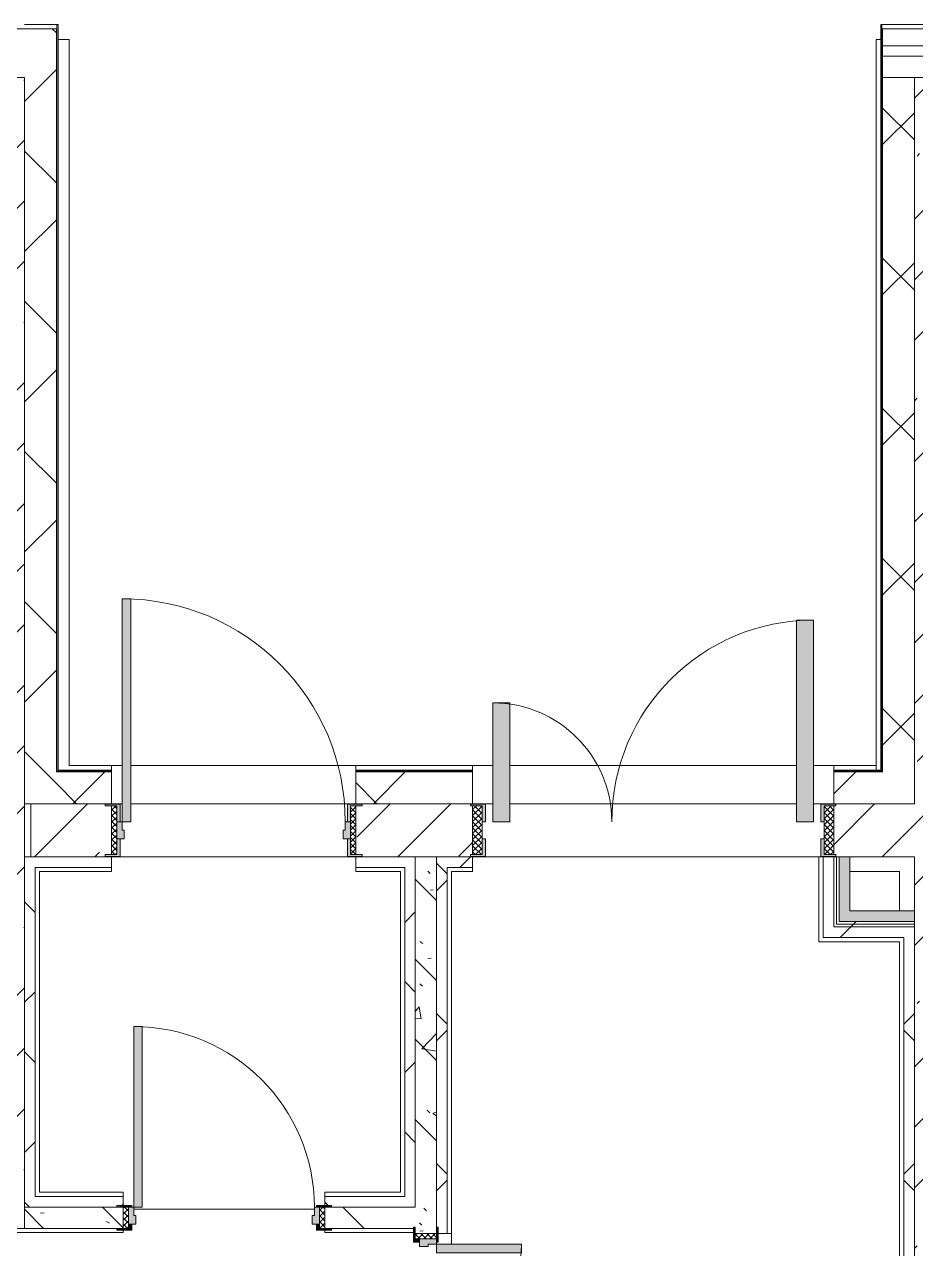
# Model space of a CAD drawing. Header units: millimetres. Extents: x 1311 to 195818, y -8553 to 29000.
# Drawn here: x 153778 to 157973, y 21585 to 27350 of the extents above; entities that cross this region are included whole.
import ezdxf

# ---------------------------------------------------------------- set-up
doc = ezdxf.new("R2010")
doc.units = ezdxf.units.MM
for name, color, linetype, lineweight, true_color in [('A-DOOR-1', 7, 'Continuous', 5, 0xaaaaaa), ('A-DOOR-2', 7, 'Continuous', 5, 0xe2e2e2), ('A-DOOR-FRAM-1', 7, 'Continuous', 5, 0xe2e2e2), ('A-DOOR-FRAM-2', 7, 'Continuous', 5, 0xaaaaaa), ('A-FLOR-1', 7, 'Continuous', 5, 0xaaaaaa), ('I-WALL-3', 7, 'Continuous', 9, 0xe7e7e7), ('I-WALL-6', 7, 'Continuous', 5, 0x787878)]:
    doc.layers.add(name, color=color, linetype=linetype, lineweight=lineweight, true_color=true_color)
for name, color, linetype, lineweight in [('A-WALL', 7, 'Continuous', 9), ('A-WALL-3', 7, 'Continuous', 5), ('I-WALL-4', 7, 'Continuous', 5)]:
    doc.layers.add(name, color=color, linetype=linetype, lineweight=lineweight)
pattern_1 = [(45, (68808.4, 0), (-353.5534, 353.5534), []), (135, (68808.4, 0), (-353.5534, -353.5534), [])]
pattern_2 = [(45, (68808.4, 0), (-285.1231, 285.1231), []), (45, (69093.5, 0), (-285.1231, 285.1231), [504.031, -100.806, 16.764, -84.042])]
pattern_3 = [(135, (68808.4, 0), (-377.1708, -377.1708), [533.4, -88.9, 17.78, -88.9]), (135, (68808.4, 376.94), (-377.1708, -377.1708), []), (50, (68808.4, 0), (637.6445, -55.7866), [66.675, -733.425]), (355, (68808.4, 0), (-123.3494, 668.699), [53.34, -586.74]), (100.451, (68861.5, -4.65), (514.299, 612.908), [56.665, -623.315]), (46.184, (68808.4, 177.8), (948.7764, -147.15), [100.012, -1100.137]), (96.636, (68887.5, 165.5), (830.909, 865.997), [84.998, -934.973]), (351.184, (68808.4, 177.8), (830.918, 865.988), [80.01, -880.11]), (21, (68897.3, 133.35), (530.6506, -357.9283), [66.675, -733.425]), (326, (68897.3, 133.35), (216.308, 644.6585), [53.34, -586.74]), (71.451, (68941.5, 103.5), (746.9596, 286.7243), [56.665, -623.315]), (37.5, (68808.4, 0), (10.81053, 295.9426), [16.764, -562.864, 16.764, -578.866, -588.962]), (37.5, (68808.4, 0), (10.81053, 295.9426), [-1175.258, 16.764, -572.198]), (7.5, (68808.4, 0), (233.8692, 350.6318), [16.764, -322.834, 16.764, -549.529, -224.472]), (7.5, (68808.4, 0), (233.8692, 350.6318), [-905.891, 16.764, -207.708]), (327.5, (68610.14, 0), (474.5678, -20.0513), [16.764, -205.486, 16.764, -676.656, -920.115]), (327.5, (68610.14, 0), (474.5678, -20.0513), [-915.67, 16.764, -903.351]), (317.5, (68521.24, 0), (518.4522, 88.9934), [16.764, -272.161, 16.764, -443.738, -653.415]), (317.5, (68521.24, 0), (518.4522, 88.9934), [-749.427, 16.764, -636.651])]
pattern_4 = [(45, (68808.4, 0), (-530.33, 530.33), []), (135, (68808.4, 0), (-530.33, -530.33), [])]

# ---------------------------------------------------------------- blocks, each defined once
blk = doc.blocks.new('110_Дверь_СКБ_2Ст_Внутренняя - ДН-7д_л__ ДОО_Дв_1450x2100h_Загрузочная_ Помещение холодильных камер-21737406-1_11_1_птичка')
at = {"layer": 'A-DOOR-1'}
h = blk.add_hatch(dxfattribs=at)
h.set_pattern_fill('FP_132', color=256, style=0, pattern_type=2)
h.set_pattern_definition([(135, (1471.41, 189.685), (-14.14214, -14.14214), []), (225, (1471.41, 189.685), (14.14214, -14.14214), [])])
h.paths.add_polyline_path([(862.5, -115), (860.4, 115), (817.5, 115), (817.5, -115), (860.4, -115)])
at = {"layer": 'A-DOOR-2'}
for points in [[(767.5, 40), (767.5, 990), (687.5, 990), (687.5, 40)], [(-662.5, 40), (-662.5, 600), (-742.5, 600), (-742.5, 40)]]:
    blk.add_hatch(color=256, dxfattribs=at).paths.add_polyline_path(points)
h = blk.add_hatch(color=256, dxfattribs=at)
h.paths.add_polyline_path([(812.5, 40), (817.5, 40), (817.5, 115), (872.5, 115), (872.5, 123), (802.5, 123), (802.5, 40)])
h.paths.add_polyline_path([(-792.5, 40), (-777.5, 40), (-777.5, 123), (-847.5, 123), (-844.3, 115), (-792.5, 115), (-792.5, 86.9)])
h = blk.add_hatch(color=256, dxfattribs=at)
h.paths.add_polyline_path([(872.5, -123), (872.5, -115), (817.5, -115), (812.5, -40), (802.5, -40), (802.5, -123), (862.5, -123)])
h.paths.add_polyline_path([(-792.5, -123), (-777.5, -123), (-777.5, -40), (-792.5, -40), (-792.5, -115), (-847.5, -115), (-842.5, -123), (-794.1, -123)])
at = {"layer": 'A-DOOR-FRAM-2'}
h = blk.add_hatch(dxfattribs=at)
h.set_pattern_fill('FP_133', color=256, style=0, pattern_type=2)
h.set_pattern_definition([(45, (-651.384, 189.685), (-14.1421, 14.1421), []), (135, (-651.384, 189.685), (-14.1421, -14.1421), [])])
h.paths.add_polyline_path([(-792.5, -115), (-792.5, 115), (-837.5, 115), (-837.5, -115)])
at = {"layer": 'A-DOOR-1'}
for p, q in [((767.5, 990), (687.5, 990)), ((687.5, 990), (687.5, 40)), ((767.5, 40), (767.5, 990)), ((-742.5, 600), (-742.5, 40)), ((-662.5, 600), (-742.5, 600)), ((-662.5, 40), (-662.5, 600)), ((-777.5, 123), (-847.5, 123)), ((-847.5, 123), (-847.5, 115)), ((-777.5, 40), (-777.5, 123)), ((872.5, 123), (802.5, 123)), ((802.5, 123), (802.5, 40)), ((872.5, 115), (872.5, 123)), ((-847.5, 115), (-792.5, 115)), ((-792.5, 115), (-792.5, 40)), ((817.5, 40), (817.5, 115)), ((817.5, 115), (872.5, 115)), ((-792.5, 40), (-777.5, 40)), ((-742.5, 40), (-662.5, 40)), ((687.5, 40), (767.5, 40)), ((802.5, 40), (817.5, 40)), ((-777.5, -40), (-792.5, -40)), ((-792.5, -40), (-792.5, -115)), ((-777.5, -123), (-777.5, -40)), ((817.5, -40), (802.5, -40)), ((802.5, -40), (802.5, -123)), ((817.5, -115), (817.5, -40)), ((-847.5, -115), (-847.5, -123)), ((-792.5, -115), (-847.5, -115)), ((872.5, -115), (817.5, -115)), ((872.5, -123), (872.5, -115)), ((-847.5, -123), (-777.5, -123)), ((802.5, -123), (872.5, -123))]:
    blk.add_line(p, q, dxfattribs=at)
for centre, radius, start, end in [((767.5, 40), 950, 90, 180), ((-742.5, 40), 560, 0, 90)]:
    blk.add_arc(centre, radius, start, end, dxfattribs=at)
at = {"layer": 'A-DOOR-FRAM-2'}
for p, q in [((-792.5, 115), (-837.5, 115)), ((-837.5, 115), (-837.5, -115)), ((-792.5, -115), (-792.5, 115)), ((862.5, 115), (817.5, 115)), ((817.5, 115), (817.5, -115)), ((862.5, -115), (862.5, 115)), ((-837.5, -115), (-792.5, -115)), ((817.5, -115), (862.5, -115))]:
    blk.add_line(p, q, dxfattribs=at)
blk = doc.blocks.new('110_Дверь_СКБ_1Ст_Внутренняя1 - ДН-6д_ ДОО_Дв_1150x2100-24253098-1_11_1_птичка')
at = {"layer": 'A-DOOR-1'}
h = blk.add_hatch(dxfattribs=at)
h.set_pattern_fill('FP_136', color=256, style=0, pattern_type=2)
h.set_pattern_definition([(135, (1726.41, 189.685), (-14.14214, -14.14214), []), (225, (1726.41, 189.685), (14.14214, -14.14214), [])])
h.paths.add_polyline_path([(587.5, -115), (587.5, 115), (562.5, 115), (562.5, -115)])
at = {"layer": 'A-DOOR-2'}
h = blk.add_hatch(color=256, dxfattribs=at)
h.paths.add_polyline_path([(-537.5, 40), (-522.5, 40), (-522.5, 123), (-592.5, 123), (-592.5, 115), (-537.5, 115), (-537.5, 86.9)])
h.paths.add_polyline_path([(562.5, 40), (562.5, 115), (617.5, 115), (617.5, 123), (547.5, 123), (547.5, 40)])
h = blk.add_hatch(color=256, dxfattribs=at)
h.paths.add_polyline_path([(562.5, -40), (562.5, 40), (537.5, 40), (537.5, 0), (527.5, 0), (527.5, -40), (537.5, -40)])
h.paths.add_polyline_path([(-512.5, -40), (-502.5, -40), (-502.5, 0), (-512.5, 0), (-512.5, 40), (-537.5, 40), (-537.5, -40)])
h = blk.add_hatch(color=256, dxfattribs=at)
h.paths.add_polyline_path([(617.5, -123), (617.5, -115), (562.5, -115), (562.5, -40), (547.5, -40), (547.5, -123), (587.7, -123)])
h.paths.add_polyline_path([(-562.5, -123), (-522.5, -119.1), (-522.5, -40), (-537.5, -40), (-537.5, -115), (-592.5, -115), (-592.5, -123), (-564.5, -123)])
at = {"layer": 'A-DOOR-FRAM-1'}
blk.add_hatch(color=256, dxfattribs=at).paths.add_polyline_path([(-512.5, 40), (-472.5, 40), (-472.5, 1090), (-512.5, 1090), (-512.5, 86.9)])
at = {"layer": 'A-DOOR-FRAM-2'}
h = blk.add_hatch(dxfattribs=at)
h.set_pattern_fill('FP_137', color=256, style=0, pattern_type=2)
h.set_pattern_definition([(45, (-396.384, 189.685), (-14.1421, 14.1421), []), (135, (-396.384, 189.685), (-14.1421, -14.1421), [])])
h.paths.add_polyline_path([(-562.5, -115), (-537.5, -115), (-537.5, 115), (-562.5, 115), (-562.5, 86.9)])
at = {"layer": 'A-DOOR-1'}
for p, q in [((-512.5, 1090), (-512.5, 40)), ((-472.5, 1090), (-512.5, 1090)), ((-472.5, 40), (-472.5, 1090)), ((-522.5, 123), (-592.5, 123)), ((-592.5, 123), (-592.5, 115)), ((-522.5, 40), (-522.5, 123)), ((617.5, 123), (547.5, 123)), ((547.5, 123), (547.5, 40)), ((617.5, 115), (617.5, 123)), ((-592.5, 115), (-537.5, 115)), ((-537.5, 115), (-537.5, 40)), ((562.5, 40), (562.5, 115)), ((562.5, 115), (617.5, 115)), ((-537.5, 40), (-522.5, 40)), ((-512.5, 40), (-472.5, 40)), ((547.5, 40), (562.5, 40)), ((-522.5, -40), (-537.5, -40)), ((-537.5, -40), (-537.5, -115)), ((-522.5, -123), (-522.5, -40)), ((562.5, -40), (547.5, -40)), ((547.5, -40), (547.5, -123)), ((562.5, -115), (562.5, -40)), ((-592.5, -115), (-592.5, -123)), ((-537.5, -115), (-592.5, -115)), ((617.5, -115), (562.5, -115)), ((617.5, -123), (617.5, -115)), ((-592.5, -123), (-522.5, -123)), ((547.5, -123), (617.5, -123))]:
    blk.add_line(p, q, dxfattribs=at)
blk.add_arc((-512.5, 40), 1050, 360, 90, dxfattribs=at)
at = {"layer": 'A-DOOR-FRAM-2'}
for p, q in [((-537.5, 115), (-562.5, 115)), ((-562.5, 115), (-562.5, -115)), ((-537.5, -115), (-537.5, 115)), ((587.5, 115), (562.5, 115)), ((562.5, 115), (562.5, -115)), ((587.5, -115), (587.5, 115)), ((-512.5, 40), (-537.5, 40)), ((-537.5, 40), (-537.5, -40)), ((-512.5, 0), (-512.5, 40)), ((-502.5, 0), (-512.5, 0)), ((-502.5, -40), (-502.5, 0)), ((537.5, 0), (527.5, 0)), ((527.5, 0), (527.5, -40)), ((537.5, 40), (537.5, 0)), ((562.5, 40), (537.5, 40)), ((562.5, -40), (562.5, 40)), ((-537.5, -40), (-502.5, -40)), ((527.5, -40), (562.5, -40)), ((-562.5, -115), (-537.5, -115)), ((562.5, -115), (587.5, -115))]:
    blk.add_line(p, q, dxfattribs=at)
blk = doc.blocks.new('110_Дверь_СКБ_1Ст_Внутренняя1 - Д-8_п_ 950x2100h_охрана 2-32213875-1_11_1_птичка')
at = {"layer": 'A-DOOR-1'}
h = blk.add_hatch(dxfattribs=at)
h.set_pattern_fill('FP_138', color=256, style=0, pattern_type=2)
h.set_pattern_definition([(135, (1826.41, 114.685), (-14.14214, -14.14214), []), (225, (1826.41, 114.685), (14.14214, -14.14214), [])])
h.paths.add_polyline_path([(487.5, -50), (487.5, 50), (462.5, 50), (465.3, -50)])
at = {"layer": 'A-DOOR-2'}
h = blk.add_hatch(color=256, dxfattribs=at)
h.paths.add_polyline_path([(-412.5, -30), (-402.5, -30), (-402.5, 10), (-412.5, 10), (-412.5, 50), (-437.5, 50), (-437.5, -30)])
h.paths.add_polyline_path([(462.5, -30), (462.5, 50), (437.5, 50), (437.5, 10), (427.5, 10), (427.5, -30), (437.5, -30)])
at = {"layer": 'A-DOOR-FRAM-1'}
for points in [[(-372.5, 50), (-372.5, 900), (-412.5, 900), (-412.5, 50)], [(-460, 50), (-422.5, 50), (-422.5, 58), (-492.5, 53.6), (-492.5, 50), (-462.5, 50)], [(487.5, 50), (517.5, 50), (517.5, 58), (447.5, 58), (447.5, 50), (474.8, 50)], [(-492.5, -58), (-422.5, -58), (-422.5, -50), (-492.5, -50)], [(-437.5, -50), (-422.5, -50), (-422.5, -30), (-437.5, -30)], [(447.5, -50), (462.5, -50), (462.5, -30), (447.5, -30)], [(447.5, -58), (517.5, -58), (517.5, -50), (447.5, -50)]]:
    blk.add_hatch(color=256, dxfattribs=at).paths.add_polyline_path(points)
at = {"layer": 'A-DOOR-FRAM-2'}
h = blk.add_hatch(dxfattribs=at)
h.set_pattern_fill('FP_139', color=256, style=0, pattern_type=2)
h.set_pattern_definition([(45, (-296.384, 114.685), (-14.1421, 14.1421), []), (135, (-296.384, 114.685), (-14.1421, -14.1421), [])])
h.paths.add_polyline_path([(-437.5, -50), (-437.5, 50), (-462.5, 50), (-462.5, -50), (-456.3, -50)])
at = {"layer": 'A-DOOR-1'}
for p, q in [((-412.5, 900), (-412.5, 50)), ((-372.5, 900), (-412.5, 900)), ((-372.5, 50), (-372.5, 900)), ((-412.5, 50), (-372.5, 50))]:
    blk.add_line(p, q, dxfattribs=at)
blk.add_arc((-412.5, 50), 850, 360, 90, dxfattribs=at)
at = {"layer": 'A-DOOR-FRAM-2'}
for p, q in [((-422.5, 58), (-492.5, 58)), ((-492.5, 58), (-492.5, 50)), ((-422.5, 50), (-422.5, 58)), ((517.5, 58), (447.5, 58)), ((447.5, 58), (447.5, 50)), ((517.5, 50), (517.5, 58)), ((-492.5, 50), (-422.5, 50)), ((-437.5, 50), (-462.5, 50)), ((-462.5, 50), (-462.5, -50)), ((-412.5, 50), (-437.5, 50)), ((-437.5, 50), (-437.5, -30)), ((-437.5, -50), (-437.5, 50)), ((-422.5, 50), (-437.5, 50)), ((-437.5, 50), (-437.5, 49)), ((-437.5, 49), (-422.5, 49)), ((-422.5, 49), (-422.5, 50)), ((-412.5, 10), (-412.5, 50)), ((-402.5, 10), (-412.5, 10)), ((-402.5, -30), (-402.5, 10)), ((437.5, 10), (427.5, 10)), ((427.5, 10), (427.5, -30)), ((437.5, 50), (437.5, 10)), ((462.5, 50), (437.5, 50)), ((462.5, 50), (447.5, 50)), ((447.5, 50), (447.5, 49)), ((447.5, 50), (517.5, 50)), ((447.5, 49), (462.5, 49)), ((462.5, -30), (462.5, 50)), ((487.5, 50), (462.5, 50)), ((462.5, 50), (462.5, -50)), ((462.5, 49), (462.5, 50)), ((487.5, -50), (487.5, 50)), ((-422.5, -50), (-492.5, -50)), ((-492.5, -50), (-492.5, -58)), ((-462.5, -50), (-437.5, -50)), ((-437.5, -30), (-402.5, -30)), ((-422.5, -30), (-437.5, -30)), ((-437.5, -30), (-437.5, -50)), ((-437.5, -50), (-422.5, -50)), ((-422.5, -50), (-422.5, -30)), ((-422.5, -58), (-422.5, -50)), ((427.5, -30), (462.5, -30)), ((462.5, -30), (447.5, -30)), ((447.5, -30), (447.5, -50)), ((447.5, -50), (462.5, -50)), ((517.5, -50), (447.5, -50)), ((447.5, -50), (447.5, -58)), ((462.5, -50), (462.5, -30)), ((462.5, -50), (487.5, -50)), ((517.5, -58), (517.5, -50)), ((-492.5, -58), (-422.5, -58)), ((447.5, -58), (517.5, -58))]:
    blk.add_line(p, q, dxfattribs=at)
blk = doc.blocks.new('110_Дверь_СКБ_2Ст - Д-10а_ СОШ_Дв_1450x2100h_Горячий цех-25784455-1_11_1_птичка')
at = {"layer": 'A-DOOR-1'}
h = blk.add_hatch(dxfattribs=at)
h.set_pattern_fill('FP_143', color=256, style=0, pattern_type=2)
h.set_pattern_definition([(135, (1601.41, 114.685), (-14.14214, -14.14214), []), (225, (1601.41, 114.685), (14.14214, -14.14214), [])])
h.paths.add_polyline_path([(712.5, 50), (687.5, 50), (687.5, -50), (712.5, -50)])
at = {"layer": 'A-DOOR-2'}
for points in [[(662.5, 120), (662.5, 950), (622.5, 950), (622.5, 50), (662.5, 50), (662.5, 100)], [(-597.5, 175), (-597.5, 450), (-637.5, 450), (-637.5, 50), (-597.5, 50), (-597.5, 120)]]:
    blk.add_hatch(color=256, dxfattribs=at).paths.add_polyline_path(points)
h = blk.add_hatch(color=256, dxfattribs=at)
h.paths.add_polyline_path([(687.5, -30), (687.5, 50), (662.5, 50), (662.5, 10), (652.5, 10), (652.5, -30), (662.5, -30)])
h.paths.add_polyline_path([(-627.5, -6), (-627.5, 10), (-637.5, 10), (-637.5, 50), (-662.5, 50), (-662.5, -30), (-627.5, -28.9)])
at = {"layer": 'A-DOOR-FRAM-1'}
for points in [[(-647.5, 58), (-717.5, 58), (-712.5, 50), (-647.5, 50)], [(742.5, 58), (672.5, 58), (672.5, 50), (742.5, 50)], [(-647.5, -50), (-717.5, -53.5), (-712.5, -58), (-647.5, -58)], [(-647.5, -30), (-662.5, -30), (-662.5, -50), (-647.5, -50)], [(687.5, -30), (672.5, -30), (672.5, -50), (687.5, -50)], [(742.5, -50), (672.5, -50), (672.5, -58), (742.5, -58)]]:
    blk.add_hatch(color=256, dxfattribs=at).paths.add_polyline_path(points)
at = {"layer": 'A-DOOR-FRAM-2'}
h = blk.add_hatch(dxfattribs=at)
h.set_pattern_fill('FP_144', color=256, style=0, pattern_type=2)
h.set_pattern_definition([(45, (-521.384, 114.685), (-14.1421, 14.1421), []), (135, (-521.384, 114.685), (-14.1421, -14.1421), [])])
h.paths.add_polyline_path([(-662.5, -24.2), (-662.5, 50), (-687.5, 50), (-687.5, -50), (-662.5, -50)])
at = {"layer": 'A-DOOR-1'}
for p, q in [((662.5, 950), (622.5, 950)), ((622.5, 950), (622.5, 50)), ((662.5, 50), (662.5, 950)), ((-637.5, 450), (-637.5, 50)), ((-597.5, 450), (-637.5, 450)), ((-597.5, 50), (-597.5, 450)), ((-637.5, 50), (-597.5, 50)), ((622.5, 50), (662.5, 50))]:
    blk.add_line(p, q, dxfattribs=at)
for centre, radius, start, end in [((662.5, 50), 900, 90, 180), ((-637.5, 50), 400, 0, 90)]:
    blk.add_arc(centre, radius, start, end, dxfattribs=at)
at = {"layer": 'A-DOOR-FRAM-2'}
for p, q in [((-647.5, 58), (-717.5, 58)), ((-717.5, 58), (-717.5, 50)), ((-647.5, 50), (-647.5, 58)), ((742.5, 58), (672.5, 58)), ((672.5, 58), (672.5, 50)), ((742.5, 50), (742.5, 58)), ((-717.5, 50), (-647.5, 50)), ((-662.5, 50), (-687.5, 50)), ((-687.5, 50), (-687.5, -50)), ((-637.5, 50), (-662.5, 50)), ((-662.5, 50), (-662.5, -30)), ((-662.5, -50), (-662.5, 50)), ((-637.5, 10), (-637.5, 50)), ((-627.5, 10), (-637.5, 10)), ((-627.5, -30), (-627.5, 10)), ((662.5, 10), (652.5, 10)), ((652.5, 10), (652.5, -30)), ((662.5, 50), (662.5, 10)), ((687.5, 50), (662.5, 50)), ((672.5, 50), (742.5, 50)), ((687.5, -30), (687.5, 50)), ((712.5, 50), (687.5, 50)), ((687.5, 50), (687.5, -50)), ((712.5, -50), (712.5, 50)), ((-647.5, -50), (-717.5, -50)), ((-717.5, -50), (-717.5, -58)), ((-687.5, -50), (-662.5, -50)), ((-662.5, -30), (-627.5, -30)), ((-647.5, -30), (-662.5, -30)), ((-662.5, -30), (-662.5, -50)), ((-662.5, -50), (-647.5, -50)), ((-647.5, -50), (-647.5, -30)), ((-647.5, -58), (-647.5, -50)), ((652.5, -30), (687.5, -30)), ((687.5, -30), (672.5, -30)), ((672.5, -30), (672.5, -50)), ((672.5, -50), (687.5, -50)), ((742.5, -50), (672.5, -50)), ((672.5, -50), (672.5, -58)), ((687.5, -50), (687.5, -30)), ((687.5, -50), (712.5, -50)), ((742.5, -58), (742.5, -50)), ((-717.5, -58), (-647.5, -58)), ((672.5, -58), (742.5, -58))]:
    blk.add_line(p, q, dxfattribs=at)

msp = doc.modelspace()

# ---------------------------------------------------------------- hatches: boundary and pattern name
at = {"layer": 'A-WALL-3'}
h = msp.add_hatch(dxfattribs=at)
h.set_pattern_fill('FP_120', color=256, style=0, pattern_type=2)
h.set_pattern_definition(pattern_1)
h.paths.add_polyline_path([(153808.4, 23680), (153928.4, 23680), (153928.4, 27330), (153778.4, 27330), (153778.4, 23680)])
h = msp.add_hatch(dxfattribs=at)
h.set_pattern_fill('FP_120', color=256, style=0, pattern_type=2)
h.set_pattern_definition(pattern_1)
h.paths.add_polyline_path([(159701.7, 27200), (162018.4, 27200), (162018.4, 27250), (157818.4, 27250), (157818.4, 27200), (158978.7, 27200)])
h = msp.add_hatch(dxfattribs=at)
h.set_pattern_fill('FP_120', color=256, style=0, pattern_type=2)
h.set_pattern_definition(pattern_1)
h.paths.add_polyline_path([(158978.7, 27100), (161968.4, 27100), (161968.4, 27200), (157818.4, 27200), (157818.4, 27100), (158238.1, 27100)])
h = msp.add_hatch(dxfattribs=at)
h.set_pattern_fill('FP_120', color=256, style=0, pattern_type=2)
h.set_pattern_definition(pattern_1)
h.paths.add_polyline_path([(157818.4, 23680), (157968.4, 23680), (157968.4, 27100), (157818.4, 27100), (157818.4, 23830)])
h = msp.add_hatch(dxfattribs=at)
h.set_pattern_fill('FP_120', color=256, style=0, pattern_type=2)
h.set_pattern_definition(pattern_1)
h.paths.add_polyline_path([(157788.4, 23680), (157818.4, 23680), (157815.4, 23830), (157588.4, 23830), (157588.4, 23680), (157663.4, 23680)])
h.paths.add_polyline_path([(153988.4, 23680), (154188.4, 23680), (154188.4, 23830), (153928.4, 23830), (153928.4, 23680), (153936.4, 23680)])
h.paths.add_polyline_path([(155338.4, 23680), (155888.4, 23680), (155888.4, 23830), (155338.4, 23830), (155338.4, 23790)])
at = {"layer": 'I-WALL-3'}
for points in [[(157613.4, 23125), (157663.4, 23125), (157663.4, 23430), (157613.4, 23430), (157613.4, 23289.9)], [(157965, 23125), (157968.4, 23125), (157968.4, 23175), (157663.4, 23175), (157663.4, 23125), (157918.4, 23125)]]:
    msp.add_hatch(color=256, dxfattribs=at).paths.add_polyline_path(points)
at = {"layer": 'I-WALL-4'}
h = msp.add_hatch(dxfattribs=at)
h.set_pattern_fill('FP_101', color=256, style=0, pattern_type=2)
h.set_pattern_definition(pattern_2)
h.paths.add_polyline_path([(153678.4, 21680), (153778.4, 21680), (153778.4, 27100), (153558.4, 27100), (153558.4, 21680)])
h = msp.add_hatch(dxfattribs=at)
h.set_pattern_fill('FP_101', color=256, style=0, pattern_type=2)
h.set_pattern_definition(pattern_2)
h.paths.add_polyline_path([(158218.4, 17270), (158218.4, 27100), (157968.4, 27100), (157968.4, 17270), (158050.5, 17270)])
h = msp.add_hatch(dxfattribs=at)
h.set_pattern_fill('FP_101', color=256, style=0, pattern_type=2)
h.set_pattern_definition(pattern_2)
h.paths.add_polyline_path([(153808.4, 23430), (154158.4, 23432), (154158.4, 23440), (154188.4, 23440), (154188.4, 23670), (154158.4, 23670), (154158.4, 23678), (153808.4, 23680), (153808.4, 23641.9)])
h.paths.add_polyline_path([(155618.4, 23430), (155878.4, 23434), (155878.4, 23440), (155888.4, 23440), (155884.4, 23670), (155878.4, 23670.7), (155878.4, 23678), (155368.4, 23678), (155368.4, 23670), (155338.4, 23670), (155339.3, 23440), (155368.4, 23440), (155368.4, 23432), (155568.4, 23430)])
h.paths.add_polyline_path([(157663.4, 23430), (157968.4, 23430), (157968.4, 23680), (157598.4, 23678), (157598.4, 23670), (157588.4, 23670), (157588.4, 23440), (157598.4, 23440), (157598.4, 23432), (157598.4, 23430)])
h = msp.add_hatch(dxfattribs=at)
h.set_pattern_fill('FP_120', color=256, style=0, pattern_type=2)
h.set_pattern_definition(pattern_1)
h.paths.add_polyline_path([(153828.4, 21830), (153828.4, 23430), (153778.4, 23430), (153778.4, 21830), (153828.1, 21830)])
h = msp.add_hatch(dxfattribs=at)
h.set_pattern_fill('FP_120', color=256, style=0, pattern_type=2)
h.set_pattern_definition(pattern_1)
h.paths.add_polyline_path([(155568.4, 21780), (155618.4, 21780), (155618.4, 23430), (155568.4, 23430), (155568.4, 21785.6)])
h = msp.add_hatch(dxfattribs=at)
h.set_pattern_fill('FP_120', color=256, style=0, pattern_type=2)
h.set_pattern_definition(pattern_1)
h.paths.add_polyline_path([(155718.4, 19300), (155768.4, 19300), (155768.4, 20255), (155726.4, 20255), (155726.4, 20225), (155718.4, 20225), (155718.4, 19350)])
h.paths.add_polyline_path([(155729.7, 21655), (155768.4, 21660), (155768.4, 23430), (155718.4, 23430), (155718.5, 21685), (155726.4, 21680), (155726.4, 21655)])
h = msp.add_hatch(dxfattribs=at)
h.set_pattern_fill('FP_120', color=256, style=0, pattern_type=2)
h.set_pattern_definition(pattern_1)
h.paths.add_polyline_path([(155768.4, 23380), (155888.4, 23380), (155888.4, 23430), (155768.4, 23430)])
h = msp.add_hatch(dxfattribs=at)
h.set_pattern_fill('FP_212', color=256, style=0, pattern_type=2)
h.set_pattern_definition(pattern_4)
h.paths.add_polyline_path([(157824.1, 23112.5), (157968.4, 23112.5), (157968.4, 23125), (157613.4, 23125), (157613.4, 23112.5), (157806.6, 23112.5)])
h = msp.add_hatch(dxfattribs=at)
h.set_pattern_fill('FP_120', color=256, style=0, pattern_type=2)
h.set_pattern_definition(pattern_1)
h.paths.add_polyline_path([(157612.5, 23050), (157918.4, 23051.3), (157918.4, 23100), (157588.4, 23100), (157588.4, 23050)])
h = msp.add_hatch(dxfattribs=at)
h.set_pattern_fill('FP_212', color=256, style=0, pattern_type=2)
h.set_pattern_definition(pattern_4)
h.paths.add_polyline_path([(157839, 23100), (157968.4, 23104.6), (157968.4, 23112.5), (157600.9, 23112.5), (157600.9, 23100), (157774.3, 23100)])
h = msp.add_hatch(dxfattribs=at)
h.set_pattern_fill('FP_120', color=256, style=0, pattern_type=2)
h.set_pattern_definition(pattern_1)
h.paths.add_polyline_path([(157918.4, 19350), (157968.4, 19351.2), (157968.4, 23100), (157918.4, 23100), (157918.4, 19370)])
h = msp.add_hatch(dxfattribs=at)
h.set_pattern_fill('FP_120', color=256, style=0, pattern_type=2)
h.set_pattern_definition(pattern_1)
h.paths.add_polyline_path([(154188.4, 21780), (154213.1, 21783.6), (154213.1, 21788), (154243.1, 21788), (154243.1, 21830), (153778.4, 21830), (153778.4, 21780), (154168, 21780)])
h.paths.add_polyline_path([(155548.4, 21780), (155568.4, 21780), (155568.4, 21830), (155193.1, 21830), (155193.1, 21788), (155223.1, 21788), (155223.1, 21780), (155514.9, 21780)])
at = {"layer": 'I-WALL-6'}
h = msp.add_hatch(dxfattribs=at)
h.set_pattern_fill('FP_131', color=256, style=0, pattern_type=2)
h.set_pattern_definition(pattern_3)
h.paths.add_polyline_path([(155718.4, 21780), (155718.4, 23430), (155618.4, 23430), (155618.4, 21780), (155664.6, 21780)])
h = msp.add_hatch(dxfattribs=at)
h.set_pattern_fill('FP_131', color=256, style=0, pattern_type=2)
h.set_pattern_definition(pattern_3)
h.paths.add_polyline_path([(155338.4, 21680), (155718.4, 21685), (155718.4, 21780), (155193.1, 21780), (155193.1, 21680), (155265.6, 21680)])
h.paths.add_polyline_path([(154213.1, 21680), (154243.1, 21680), (154243.1, 21780), (153778.4, 21780), (153778.4, 21680), (154188.4, 21680)])
h = msp.add_hatch(dxfattribs=at)
h.set_pattern_fill('FP_131', color=256, style=0, pattern_type=2)
h.set_pattern_definition(pattern_3)
h.paths.add_polyline_path([(155718.4, 20030), (155718.4, 20255), (155618.4, 20255), (155618.4, 20030)])
h.paths.add_polyline_path([(155718.4, 21655), (155718.4, 21680), (155618.4, 21680), (155618.4, 21655), (155647.6, 21655)])

# ---------------------------------------------------------------- linework, layer by layer
at = {"layer": 'A-FLOR-1'}
for p, q in [((157898.4, 23360), (157663.4, 23360)), ((157898.4, 23175), (157898.4, 23360)), ((155143.1, 21770), (154293.1, 21770)), ((154243.1, 21660), (153544.4, 21660)), ((154243.1, 21672), (154243.1, 21660)), ((155193.1, 21660), (155193.1, 21672)), ((155610.4, 21660), (155193.1, 21660)), ((155788.4, 21605), (155788.4, 21655))]:
    msp.add_line(p, q, dxfattribs=at)
at = {"layer": 'A-WALL'}
for p, q in [((153931.4, 27330), (149158.4, 27330)), ((153928.4, 23830), (153928.4, 27330)), ((153931.4, 27350), (153931.4, 23833)), ((157815.4, 27350), (157815.4, 23833)), ((162098.4, 27330), (157815.4, 27330)), ((157818.4, 27330), (157818.4, 23830)), ((162018.4, 27250), (157818.4, 27250)), ((161968.4, 27200), (157818.4, 27200)), ((157968.4, 27100), (157818.4, 27100)), ((153928.4, 23830), (154188.4, 23830)), ((153931.4, 23833), (154188.4, 23833)), ((155338.4, 23833), (155888.4, 23833)), ((155338.4, 23830), (155888.4, 23830)), ((157588.4, 23833), (157815.4, 23833)), ((157588.4, 23830), (157818.4, 23830)), ((153928.4, 23680), (154188.4, 23680)), ((155888.4, 23680), (155338.4, 23680)), ((157588.4, 23680), (157818.4, 23680)), ((154188.4, 23430), (153828.4, 23430)), ((155568.4, 23430), (155338.4, 23430)), ((155718.4, 23430), (155618.4, 23430)), ((155888.4, 23430), (155768.4, 23430)), ((157538.4, 23430), (157538.4, 23050)), ((157588.4, 23430), (157663.4, 23430)), ((157600.9, 23112.5), (157600.9, 23430)), ((157613.4, 23125), (157613.4, 23430)), ((153828.4, 23380), (153828.4, 21830)), ((153828.4, 23380), (154188.4, 23380)), ((155338.4, 23380), (155568.4, 23380)), ((155568.4, 21830), (155568.4, 23380)), ((155768.4, 21655), (155768.4, 23380)), ((155768.4, 23380), (155888.4, 23380)), ((157968.4, 23125), (157613.4, 23125)), ((157968.4, 19370), (157968.4, 23175)), ((157968.4, 23112.5), (157600.9, 23112.5)), ((157968.4, 23100), (157600.9, 23100)), ((157538.4, 23050), (157918.4, 23050)), ((157918.4, 23050), (157918.4, 19350)), ((153828.4, 21830), (154243.1, 21830)), ((155193.1, 21830), (155568.4, 21830)), ((154213.1, 21780), (153778.4, 21780)), ((153778.4, 21780), (153778.4, 21680)), ((155223.1, 21780), (155568.4, 21780))]:
    msp.add_line(p, q, dxfattribs=at)
at = {"layer": 'A-WALL-3'}
for p, q in [((153936.4, 27350), (153778.4, 27350)), ((153936.4, 23838), (153936.4, 27350)), ((157810.4, 27350), (157810.4, 23838)), ((162118.4, 27350), (157810.4, 27350)), ((153936.4, 27280), (153988.4, 27280)), ((153988.4, 27280), (153988.4, 23860)), ((157788.4, 23838), (157788.4, 27280)), ((157810.4, 27280), (157788.4, 27280)), ((157968.4, 23680), (157968.4, 27100)), ((157968.4, 27100), (161868.4, 27100)), ((154188.4, 23838), (153936.4, 23838)), ((153988.4, 23860), (154238.4, 23860)), ((154188.4, 23680), (154188.4, 23860)), ((154278.4, 23860), (155983.4, 23860)), ((155338.4, 23860), (155338.4, 23680)), ((155888.4, 23838), (155338.4, 23838)), ((155888.4, 23680), (155888.4, 23860)), ((156063.4, 23860), (157413.4, 23860)), ((157493.4, 23860), (157788.4, 23860)), ((157588.4, 23860), (157588.4, 23680)), ((157810.4, 23838), (157588.4, 23838)), ((153778.4, 23680), (153808.4, 23680))]:
    msp.add_line(p, q, dxfattribs=at)
at = {"layer": 'I-WALL-4'}
for p, q in [((153778.4, 27100), (153558.4, 27100)), ((153778.4, 27100), (153778.4, 21780)), ((153928.4, 23680), (153808.4, 23680)), ((153808.4, 23680), (153808.4, 23430)), ((154188.4, 23680), (154238.4, 23680)), ((154278.4, 23680), (155338.4, 23680)), ((155888.4, 23680), (155983.4, 23680)), ((156063.4, 23680), (157413.4, 23680)), ((157493.4, 23680), (157588.4, 23680)), ((157968.4, 23680), (157818.4, 23680)), ((153828.4, 23430), (153778.4, 23430)), ((155338.4, 23430), (154188.4, 23430)), ((154188.4, 23360), (154188.4, 23430)), ((155338.4, 23430), (155338.4, 23360)), ((155618.4, 23430), (155568.4, 23430)), ((155618.4, 23430), (155618.4, 21780)), ((155718.4, 21685), (155718.4, 23430)), ((155768.4, 23430), (155718.4, 23430)), ((157588.4, 23430), (155888.4, 23430)), ((155888.4, 23360), (155888.4, 23430)), ((157518.4, 23430), (157518.4, 23030)), ((157588.4, 23430), (157588.4, 23100)), ((157663.4, 23430), (157968.4, 23430)), ((157663.4, 23175), (157663.4, 23430)), ((157968.4, 23430), (157968.4, 23175)), ((153848.4, 21850), (153848.4, 23360)), ((153848.4, 23360), (154188.4, 23360)), ((155338.4, 23360), (155548.4, 23360)), ((155548.4, 23360), (155548.4, 21850)), ((155788.4, 21655), (155788.4, 23360)), ((155788.4, 23360), (155888.4, 23360)), ((157968.4, 23175), (157663.4, 23175)), ((157600.9, 23100), (157588.4, 23100)), ((157518.4, 23030), (157898.4, 23030)), ((157898.4, 23030), (157898.4, 19370)), ((154243.1, 21850), (153848.4, 21850)), ((154243.1, 21788), (154243.1, 21850)), ((155548.4, 21850), (155193.1, 21850)), ((155193.1, 21850), (155193.1, 21788)), ((155568.4, 21780), (155618.4, 21780)), ((153558.4, 21680), (154213.1, 21680)), ((155223.1, 21680), (155610.4, 21680)), ((155729.7, 21655), (155788.4, 21655))]:
    msp.add_line(p, q, dxfattribs=at)

# ---------------------------------------------------------------- block references
at = {"layer": 'A-DOOR-1'}
for name, p in [('110_Дверь_СКБ_1Ст_Внутренняя1 - ДН-6д_ ДОО_Дв_1150x2100-24253098-1_11_1_птичка', (154750.9, 23555)), ('110_Дверь_СКБ_2Ст_Внутренняя - ДН-7д_л__ ДОО_Дв_1450x2100h_Загрузочная_ Помещение холодильных камер-21737406-1_11_1_птичка', (156725.9, 23555)), ('110_Дверь_СКБ_1Ст_Внутренняя1 - Д-8_п_ 950x2100h_охрана 2-32213875-1_11_1_птичка', (154705.6, 21730))]:
    msp.add_blockref(name, p, dxfattribs=at)
at = {"layer": 'A-DOOR-1', "rotation": 270}
msp.add_blockref('110_Дверь_СКБ_2Ст - Д-10а_ СОШ_Дв_1450x2100h_Горячий цех-25784455-1_11_1_птичка', (155668.4, 20967.5), dxfattribs=at)

doc.saveas('drawing.dxf')
